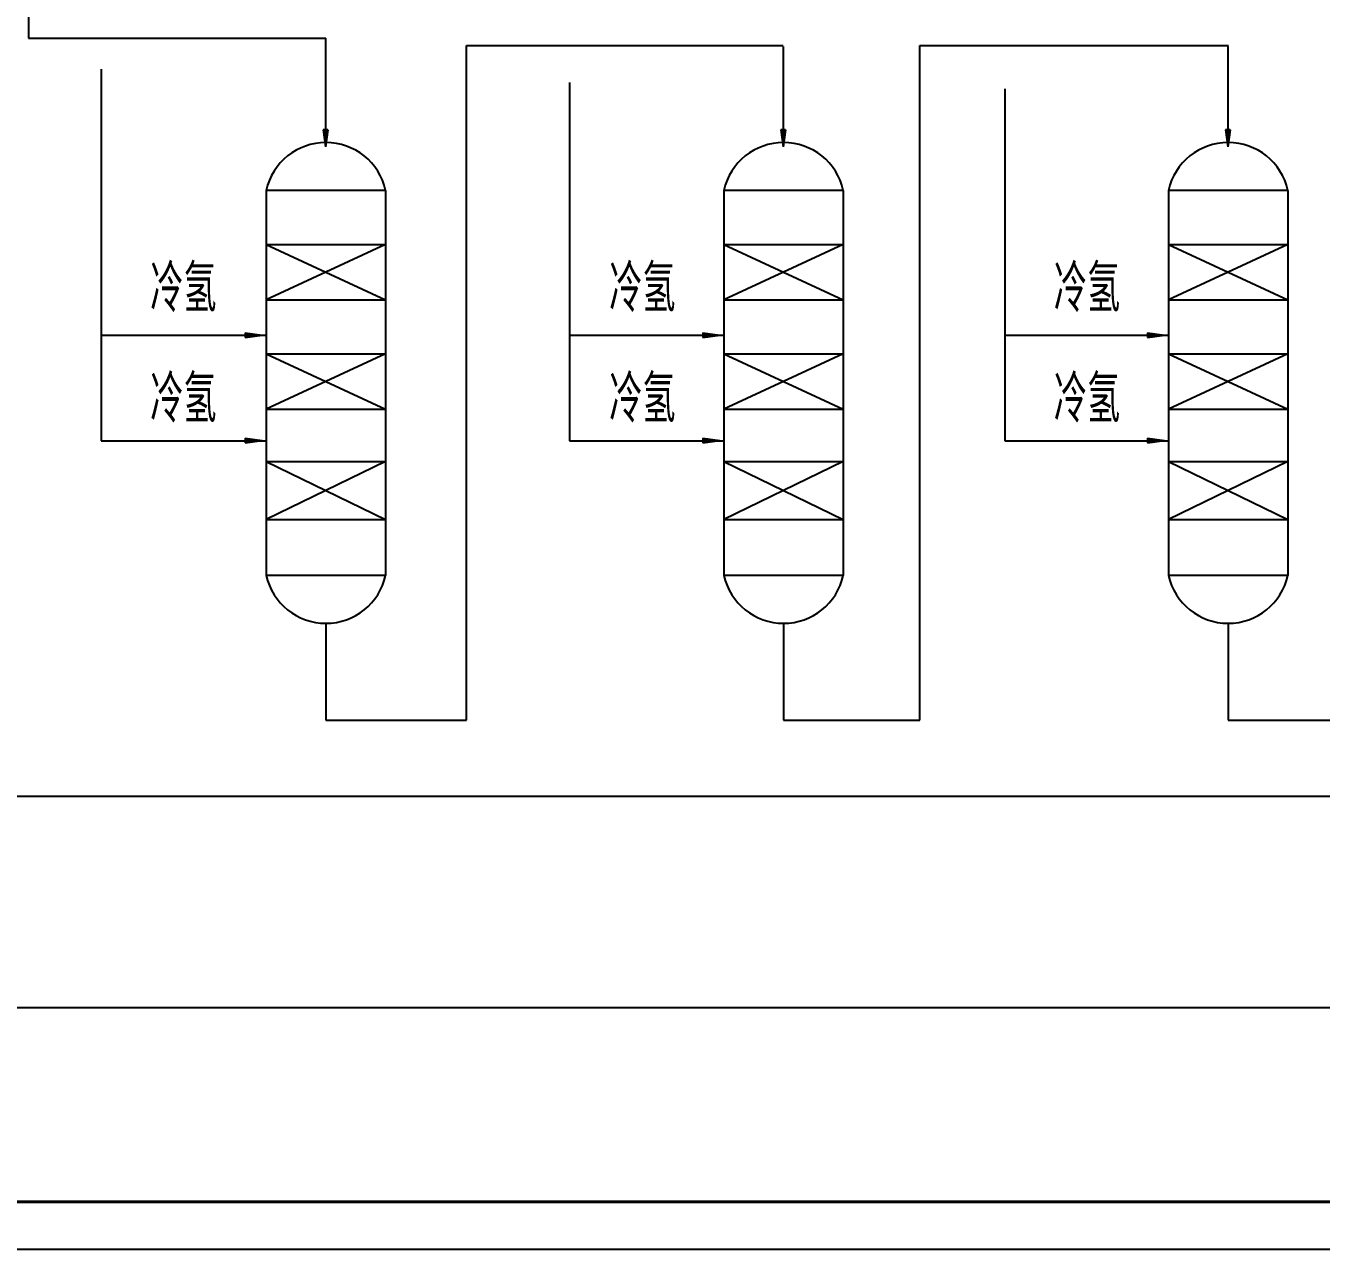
# Model space of a CAD drawing. Extents: x 0 to 420, y 0 to 297.
# Drawn here: x 146.5 to 283.2, y -0.1 to 128.9 of the extents above; entities that cross this region are included whole.
import ezdxf

# ---------------------------------------------------------------- set-up
doc = ezdxf.new("R2010")
doc.units = 0
doc.header["$LTSCALE"] = 300
doc.header["$MEASUREMENT"] = 0
doc.layers.get('0').update_dxf_attribs({"linetype": 'CONTINUOUS'})
doc.styles.get("Standard").update_dxf_attribs({"font": 'txt', "width": 0.62, "bigfont": 'hztxt'})

msp = doc.modelspace()

# ---------------------------------------------------------------- linework, layer by layer
for p, q in [((146.83, 140.4), (146.83, 127.62)), ((146.83, 127.62), (178.2, 127.62)), ((178.2, 116.6), (178.2, 127.62)), ((193.04, 55.66), (193.04, 126.83)), ((193.04, 126.83), (226.46, 126.83)), ((226.49, 116.6), (226.49, 126.74)), ((240.88, 55.66), (240.88, 126.83)), ((240.88, 126.83), (273.43, 126.83)), ((273.4, 116.6), (273.4, 126.74)), ((154.5, 124.33), (154.5, 85.14)), ((203.9, 122.95), (203.9, 85.14)), ((249.84, 122.26), (249.84, 85.14)), ((178.41, 117.94), (177.91, 117.94)), ((177.91, 117.94), (178.16, 116.14)), ((178.4, 117.89), (177.92, 117.89)), ((178.41, 117.85), (177.93, 117.85)), ((178.39, 117.81), (177.93, 117.81)), ((178.38, 117.76), (177.94, 117.76)), ((178.38, 117.72), (177.94, 117.72)), ((178.37, 117.68), (177.95, 117.68)), ((178.36, 117.64), (177.95, 117.64)), ((178.36, 117.62), (177.96, 117.62)), ((178.36, 117.58), (177.96, 117.58)), ((178.35, 117.56), (177.96, 117.56)), ((178.35, 117.54), (177.97, 117.54)), ((178.39, 117.85), (178, 117.85)), ((178.39, 117.85), (178.02, 117.85)), ((178.41, 117.94), (178.16, 116.14)), ((178.16, 117.93), (178.16, 116.14)), ((226.7, 117.94), (226.21, 117.94)), ((226.21, 117.94), (226.45, 116.14)), ((226.69, 117.89), (226.21, 117.89)), ((226.7, 117.85), (226.22, 117.85)), ((226.68, 117.81), (226.22, 117.81)), ((226.67, 117.76), (226.23, 117.76)), ((226.67, 117.72), (226.24, 117.72)), ((226.66, 117.68), (226.24, 117.68)), ((226.66, 117.64), (226.25, 117.64)), ((226.65, 117.62), (226.25, 117.62)), ((226.65, 117.58), (226.25, 117.58)), ((226.65, 117.56), (226.26, 117.56)), ((226.64, 117.54), (226.26, 117.54)), ((226.69, 117.85), (226.29, 117.85)), ((226.69, 117.85), (226.31, 117.85)), ((226.7, 117.94), (226.45, 116.14)), ((226.45, 117.93), (226.45, 116.14)), ((273.61, 117.94), (273.11, 117.94)), ((273.11, 117.94), (273.36, 116.14)), ((273.6, 117.89), (273.12, 117.89)), ((273.61, 117.85), (273.12, 117.85)), ((273.59, 117.81), (273.13, 117.81)), ((273.58, 117.76), (273.14, 117.76)), ((273.58, 117.72), (273.14, 117.72)), ((273.57, 117.68), (273.15, 117.68)), ((273.56, 117.64), (273.15, 117.64)), ((273.56, 117.62), (273.16, 117.62)), ((273.56, 117.58), (273.16, 117.58)), ((273.55, 117.56), (273.16, 117.56)), ((273.55, 117.54), (273.17, 117.54)), ((273.59, 117.85), (273.2, 117.85)), ((273.59, 117.85), (273.21, 117.85)), ((273.61, 117.94), (273.36, 116.14)), ((273.36, 117.93), (273.36, 116.14)), ((178.35, 117.52), (177.97, 117.52)), ((178.35, 117.52), (177.97, 117.52)), ((178.35, 117.5), (177.97, 117.5)), ((178.35, 117.5), (177.97, 117.5)), ((178.34, 117.48), (177.98, 117.48)), ((178.34, 117.48), (177.98, 117.48)), ((178.34, 117.47), (177.98, 117.47)), ((178.34, 117.44), (177.98, 117.44)), ((178.33, 117.41), (177.98, 117.41)), ((178.33, 117.4), (177.99, 117.4)), ((178.33, 117.37), (177.99, 117.37)), ((178.33, 117.35), (177.99, 117.35)), ((178.32, 117.33), (178, 117.33)), ((178.32, 117.3), (178, 117.3)), ((178.32, 117.29), (178, 117.29)), ((178.31, 117.26), (178.01, 117.26)), ((178.31, 117.22), (178.01, 117.22)), ((178.3, 117.19), (178.01, 117.19)), ((178.3, 117.18), (178.02, 117.18)), ((178.3, 117.15), (178.02, 117.15)), ((178.29, 117.12), (178.03, 117.12)), ((178.29, 117.08), (178.03, 117.08)), ((178.29, 117.07), (178.03, 117.07)), ((178.29, 117.07), (178.03, 117.07)), ((178.29, 117.07), (178.03, 117.07)), ((178.28, 117.05), (178.03, 117.05)), ((178.28, 117.05), (178.03, 117.05)), ((178.28, 117.03), (178.04, 117.03)), ((178.28, 117.03), (178.04, 117.03)), ((178.28, 116.99), (178.04, 116.99)), ((178.27, 116.97), (178.05, 116.97)), ((178.27, 116.94), (178.05, 116.94)), ((178.26, 116.91), (178.05, 116.91)), ((178.26, 116.9), (178.06, 116.9)), ((178.26, 116.88), (178.06, 116.88)), ((178.26, 116.85), (178.06, 116.85)), ((178.25, 116.83), (178.06, 116.83)), ((178.25, 116.82), (178.07, 116.82)), ((178.25, 116.8), (178.07, 116.8)), ((178.25, 116.78), (178.07, 116.78)), ((178.25, 116.77), (178.07, 116.77)), ((178.24, 116.76), (178.07, 116.76)), ((178.24, 116.75), (178.08, 116.75)), ((178.24, 116.75), (178.08, 116.75)), ((178.24, 116.73), (178.08, 116.73)), ((178.24, 116.73), (178.08, 116.73)), ((178.24, 116.72), (178.08, 116.72)), ((178.24, 116.71), (178.08, 116.71)), ((178.23, 116.69), (178.08, 116.69)), ((178.23, 116.67), (178.09, 116.67)), ((178.23, 116.66), (178.09, 116.66)), ((178.23, 116.66), (178.09, 116.66)), ((178.23, 116.65), (178.09, 116.65)), ((178.23, 116.64), (178.09, 116.64)), ((178.23, 116.63), (178.09, 116.63)), ((178.22, 116.62), (178.09, 116.62)), ((178.22, 116.6), (178.1, 116.6)), ((178.22, 116.6), (178.1, 116.6)), ((178.22, 116.6), (178.1, 116.6)), ((178.22, 116.57), (178.1, 116.57)), ((178.22, 116.57), (178.1, 116.57)), ((178.22, 116.57), (178.1, 116.57)), ((178.21, 116.53), (178.11, 116.53)), ((178.21, 116.52), (178.11, 116.52)), ((178.21, 116.51), (178.11, 116.51)), ((178.21, 116.49), (178.11, 116.49)), ((178.2, 116.45), (178.12, 116.45)), ((178.2, 116.43), (178.12, 116.43)), ((178.2, 116.43), (178.12, 116.43)), ((178.19, 116.37), (178.13, 116.37)), ((226.64, 117.52), (226.26, 117.52)), ((226.64, 117.52), (226.26, 117.52)), ((226.64, 117.5), (226.27, 117.5)), ((226.64, 117.5), (226.27, 117.5)), ((226.64, 117.48), (226.27, 117.48)), ((226.64, 117.48), (226.27, 117.48)), ((226.63, 117.47), (226.27, 117.47)), ((226.63, 117.44), (226.27, 117.44)), ((226.63, 117.41), (226.28, 117.41)), ((226.62, 117.4), (226.28, 117.4)), ((226.62, 117.37), (226.28, 117.37)), ((226.62, 117.35), (226.29, 117.35)), ((226.61, 117.33), (226.29, 117.33)), ((226.61, 117.3), (226.29, 117.3)), ((226.61, 117.29), (226.29, 117.29)), ((226.6, 117.26), (226.3, 117.26)), ((226.6, 117.22), (226.3, 117.22)), ((226.6, 117.19), (226.31, 117.19)), ((226.59, 117.18), (226.31, 117.18)), ((226.59, 117.15), (226.31, 117.15)), ((226.59, 117.12), (226.32, 117.12)), ((226.58, 117.08), (226.32, 117.08)), ((226.58, 117.07), (226.32, 117.07)), ((226.58, 117.07), (226.32, 117.07)), ((226.58, 117.07), (226.32, 117.07)), ((226.58, 117.05), (226.33, 117.05)), ((226.58, 117.05), (226.33, 117.05)), ((226.57, 117.03), (226.33, 117.03)), ((226.57, 117.03), (226.33, 117.03)), ((226.57, 116.99), (226.33, 116.99)), ((226.57, 116.97), (226.34, 116.97)), ((226.56, 116.94), (226.34, 116.94)), ((226.56, 116.91), (226.35, 116.91)), ((226.56, 116.9), (226.35, 116.9)), ((226.55, 116.88), (226.35, 116.88)), ((226.55, 116.85), (226.35, 116.85)), ((226.55, 116.83), (226.36, 116.83)), ((226.54, 116.82), (226.36, 116.82)), ((226.54, 116.8), (226.36, 116.8)), ((226.54, 116.78), (226.36, 116.78)), ((226.54, 116.77), (226.37, 116.77)), ((226.54, 116.76), (226.37, 116.76)), ((226.53, 116.75), (226.37, 116.75)), ((226.53, 116.75), (226.37, 116.75)), ((226.53, 116.73), (226.37, 116.73)), ((226.53, 116.73), (226.37, 116.73)), ((226.53, 116.72), (226.37, 116.72)), ((226.53, 116.71), (226.37, 116.71)), ((226.53, 116.69), (226.38, 116.69)), ((226.53, 116.67), (226.38, 116.67)), ((226.52, 116.66), (226.38, 116.66)), ((226.52, 116.66), (226.38, 116.66)), ((226.52, 116.65), (226.38, 116.65)), ((226.52, 116.64), (226.38, 116.64)), ((226.52, 116.63), (226.38, 116.63)), ((226.52, 116.62), (226.39, 116.62)), ((226.52, 116.6), (226.39, 116.6)), ((226.52, 116.6), (226.39, 116.6)), ((226.51, 116.6), (226.39, 116.6)), ((226.51, 116.57), (226.39, 116.57)), ((226.51, 116.57), (226.39, 116.57)), ((226.51, 116.57), (226.39, 116.57)), ((226.51, 116.53), (226.4, 116.53)), ((226.5, 116.52), (226.4, 116.52)), ((226.5, 116.51), (226.4, 116.51)), ((226.5, 116.49), (226.4, 116.49)), ((226.49, 116.45), (226.41, 116.45)), ((226.49, 116.43), (226.41, 116.43)), ((226.49, 116.43), (226.41, 116.43)), ((226.48, 116.37), (226.42, 116.37)), ((273.55, 117.52), (273.17, 117.52)), ((273.55, 117.52), (273.17, 117.52)), ((273.55, 117.5), (273.17, 117.5)), ((273.55, 117.5), (273.17, 117.5)), ((273.54, 117.48), (273.17, 117.48)), ((273.54, 117.48), (273.17, 117.48)), ((273.54, 117.47), (273.18, 117.47)), ((273.54, 117.44), (273.18, 117.44)), ((273.53, 117.41), (273.18, 117.41)), ((273.53, 117.4), (273.19, 117.4)), ((273.53, 117.37), (273.19, 117.37)), ((273.53, 117.35), (273.19, 117.35)), ((273.52, 117.33), (273.2, 117.33)), ((273.52, 117.3), (273.2, 117.3)), ((273.52, 117.29), (273.2, 117.29)), ((273.51, 117.26), (273.21, 117.26)), ((273.51, 117.22), (273.21, 117.22)), ((273.5, 117.19), (273.21, 117.19)), ((273.5, 117.18), (273.22, 117.18)), ((273.5, 117.15), (273.22, 117.15)), ((273.49, 117.12), (273.23, 117.12)), ((273.49, 117.08), (273.23, 117.08)), ((273.49, 117.07), (273.23, 117.07)), ((273.49, 117.07), (273.23, 117.07)), ((273.49, 117.07), (273.23, 117.07)), ((273.48, 117.05), (273.23, 117.05)), ((273.48, 117.05), (273.23, 117.05)), ((273.48, 117.03), (273.24, 117.03)), ((273.48, 117.03), (273.24, 117.03)), ((273.48, 116.99), (273.24, 116.99)), ((273.47, 116.97), (273.25, 116.97)), ((273.47, 116.94), (273.25, 116.94)), ((273.46, 116.91), (273.25, 116.91)), ((273.46, 116.9), (273.25, 116.9)), ((273.46, 116.88), (273.26, 116.88)), ((273.46, 116.85), (273.26, 116.85)), ((273.45, 116.83), (273.26, 116.83)), ((273.45, 116.82), (273.27, 116.82)), ((273.45, 116.8), (273.27, 116.8)), ((273.45, 116.78), (273.27, 116.78)), ((273.45, 116.77), (273.27, 116.77)), ((273.44, 116.76), (273.27, 116.76)), ((273.44, 116.75), (273.28, 116.75)), ((273.44, 116.75), (273.28, 116.75)), ((273.44, 116.73), (273.28, 116.73)), ((273.44, 116.73), (273.28, 116.73)), ((273.44, 116.72), (273.28, 116.72)), ((273.44, 116.71), (273.28, 116.71)), ((273.43, 116.69), (273.28, 116.69)), ((273.43, 116.67), (273.29, 116.67)), ((273.43, 116.66), (273.29, 116.66)), ((273.43, 116.66), (273.29, 116.66)), ((273.43, 116.65), (273.29, 116.65)), ((273.43, 116.64), (273.29, 116.64)), ((273.43, 116.63), (273.29, 116.63)), ((273.42, 116.62), (273.29, 116.62)), ((273.42, 116.6), (273.3, 116.6)), ((273.42, 116.6), (273.3, 116.6)), ((273.42, 116.6), (273.3, 116.6)), ((273.42, 116.57), (273.3, 116.57)), ((273.42, 116.57), (273.3, 116.57)), ((273.42, 116.57), (273.3, 116.57)), ((273.41, 116.53), (273.3, 116.53)), ((273.41, 116.52), (273.31, 116.52)), ((273.41, 116.51), (273.31, 116.51)), ((273.41, 116.49), (273.31, 116.49)), ((273.4, 116.45), (273.32, 116.45)), ((273.4, 116.43), (273.32, 116.43)), ((273.4, 116.43), (273.32, 116.43)), ((273.39, 116.37), (273.33, 116.37)), ((171.9, 111.55), (171.9, 70.93)), ((184.5, 111.55), (171.9, 111.55)), ((184.5, 111.55), (184.5, 70.93)), ((220.19, 111.55), (220.19, 70.93)), ((232.79, 111.55), (220.19, 111.55)), ((232.79, 111.55), (232.79, 70.93)), ((267.1, 111.55), (267.1, 70.93)), ((279.7, 111.55), (267.1, 111.55)), ((279.7, 111.55), (279.7, 70.93)), ((171.9, 105.85), (184.5, 105.85)), ((171.9, 105.85), (184.5, 100.01)), ((184.5, 105.85), (171.9, 100.01)), ((220.19, 105.85), (232.79, 105.85)), ((220.19, 105.85), (232.79, 100.01)), ((232.79, 105.85), (220.19, 100.01)), ((267.1, 105.85), (279.7, 105.85)), ((267.1, 105.85), (279.7, 100.01)), ((279.7, 105.85), (267.1, 100.01)), ((171.9, 100.01), (184.5, 100.01)), ((220.19, 100.01), (232.79, 100.01)), ((267.1, 100.01), (279.7, 100.01)), ((154.5, 96.28), (171.9, 96.28)), ((169.68, 96.53), (169.68, 96.04)), ((169.68, 96.53), (171.47, 96.29)), ((169.68, 96.29), (171.47, 96.29)), ((169.68, 96.04), (171.47, 96.29)), ((169.72, 96.53), (169.72, 96.05)), ((169.77, 96.53), (169.77, 96.05)), ((169.77, 96.52), (169.77, 96.14)), ((169.77, 96.52), (169.77, 96.12)), ((169.81, 96.52), (169.81, 96.06)), ((169.85, 96.51), (169.85, 96.06)), ((169.9, 96.5), (169.9, 96.07)), ((169.93, 96.5), (169.93, 96.08)), ((169.97, 96.49), (169.97, 96.08)), ((170, 96.49), (170, 96.08)), ((170.04, 96.48), (170.04, 96.09)), ((170.05, 96.48), (170.05, 96.09)), ((170.08, 96.48), (170.08, 96.1)), ((170.09, 96.48), (170.09, 96.1)), ((170.09, 96.48), (170.09, 96.1)), ((170.11, 96.47), (170.11, 96.1)), ((170.11, 96.47), (170.11, 96.1)), ((170.13, 96.47), (170.13, 96.1)), ((170.13, 96.47), (170.13, 96.1)), ((170.14, 96.47), (170.14, 96.1)), ((170.17, 96.47), (170.17, 96.11)), ((170.2, 96.46), (170.2, 96.11)), ((170.22, 96.46), (170.22, 96.11)), ((170.24, 96.46), (170.24, 96.12)), ((170.26, 96.45), (170.26, 96.12)), ((170.29, 96.45), (170.29, 96.12)), ((170.32, 96.45), (170.32, 96.13)), ((170.33, 96.44), (170.33, 96.13)), ((170.36, 96.44), (170.36, 96.13)), ((170.4, 96.43), (170.4, 96.14)), ((170.42, 96.43), (170.42, 96.14)), ((170.43, 96.43), (170.43, 96.14)), ((170.46, 96.43), (170.46, 96.15)), ((170.5, 96.42), (170.5, 96.15)), ((170.53, 96.42), (170.53, 96.16)), ((170.54, 96.41), (170.54, 96.16)), ((170.55, 96.41), (170.55, 96.16)), ((170.55, 96.41), (170.55, 96.16)), ((170.56, 96.41), (170.56, 96.16)), ((170.56, 96.41), (170.56, 96.16)), ((170.58, 96.41), (170.58, 96.16)), ((170.59, 96.41), (170.59, 96.17)), ((170.62, 96.4), (170.62, 96.17)), ((170.65, 96.4), (170.65, 96.17)), ((170.67, 96.4), (170.67, 96.18)), ((170.71, 96.39), (170.71, 96.18)), ((170.72, 96.39), (170.72, 96.18)), ((170.74, 96.39), (170.74, 96.19)), ((170.76, 96.38), (170.76, 96.19)), ((170.79, 96.38), (170.79, 96.19)), ((170.8, 96.38), (170.8, 96.19)), ((170.82, 96.38), (170.82, 96.2)), ((170.83, 96.38), (170.83, 96.2)), ((170.84, 96.37), (170.84, 96.2)), ((170.86, 96.37), (170.86, 96.2)), ((170.87, 96.37), (170.87, 96.2)), ((170.87, 96.37), (170.87, 96.2)), ((170.88, 96.37), (170.88, 96.21)), ((170.88, 96.37), (170.88, 96.21)), ((170.9, 96.37), (170.9, 96.21)), ((170.91, 96.36), (170.91, 96.21)), ((170.93, 96.36), (170.93, 96.21)), ((170.94, 96.36), (170.94, 96.21)), ((170.96, 96.36), (170.96, 96.22)), ((170.96, 96.36), (170.96, 96.22)), ((170.97, 96.36), (170.97, 96.22)), ((170.97, 96.36), (170.97, 96.22)), ((170.98, 96.35), (170.98, 96.22)), ((171, 96.35), (171, 96.22)), ((171.01, 96.35), (171.01, 96.22)), ((171.01, 96.35), (171.01, 96.22)), ((171.02, 96.35), (171.02, 96.22)), ((171.04, 96.35), (171.04, 96.23)), ((171.04, 96.35), (171.04, 96.23)), ((171.05, 96.35), (171.05, 96.23)), ((171.08, 96.34), (171.08, 96.23)), ((171.09, 96.34), (171.09, 96.23)), ((171.11, 96.34), (171.11, 96.24)), ((171.13, 96.33), (171.13, 96.24)), ((171.16, 96.33), (171.16, 96.24)), ((171.18, 96.33), (171.18, 96.25)), ((171.19, 96.33), (171.19, 96.25)), ((171.24, 96.32), (171.24, 96.25)), ((203.9, 96.28), (220.19, 96.28)), ((217.97, 96.53), (217.97, 96.04)), ((217.97, 96.53), (219.77, 96.29)), ((217.97, 96.29), (219.77, 96.29)), ((217.97, 96.04), (219.77, 96.29)), ((218.02, 96.53), (218.02, 96.05)), ((218.06, 96.53), (218.06, 96.05)), ((218.06, 96.52), (218.06, 96.14)), ((218.06, 96.52), (218.06, 96.12)), ((218.1, 96.52), (218.1, 96.06)), ((218.14, 96.51), (218.14, 96.06)), ((218.19, 96.5), (218.19, 96.07)), ((218.23, 96.5), (218.23, 96.08)), ((218.27, 96.49), (218.27, 96.08)), ((218.29, 96.49), (218.29, 96.08)), ((218.33, 96.48), (218.33, 96.09)), ((218.34, 96.48), (218.34, 96.09)), ((218.37, 96.48), (218.37, 96.1)), ((218.39, 96.48), (218.39, 96.1)), ((218.39, 96.48), (218.39, 96.1)), ((218.41, 96.47), (218.41, 96.1)), ((218.41, 96.47), (218.41, 96.1)), ((218.43, 96.47), (218.43, 96.1)), ((218.43, 96.47), (218.43, 96.1)), ((218.43, 96.47), (218.43, 96.1)), ((218.46, 96.47), (218.46, 96.11)), ((218.5, 96.46), (218.5, 96.11)), ((218.51, 96.46), (218.51, 96.11)), ((218.53, 96.46), (218.53, 96.12)), ((218.55, 96.45), (218.55, 96.12)), ((218.58, 96.45), (218.58, 96.12)), ((218.61, 96.45), (218.61, 96.13)), ((218.62, 96.44), (218.62, 96.13)), ((218.65, 96.44), (218.65, 96.13)), ((218.69, 96.43), (218.69, 96.14)), ((218.71, 96.43), (218.71, 96.14)), ((218.73, 96.43), (218.73, 96.14)), ((218.75, 96.43), (218.75, 96.15)), ((218.79, 96.42), (218.79, 96.15)), ((218.82, 96.42), (218.82, 96.16)), ((218.84, 96.41), (218.84, 96.16)), ((218.84, 96.41), (218.84, 96.16)), ((218.84, 96.41), (218.84, 96.16)), ((218.85, 96.41), (218.85, 96.16)), ((218.85, 96.41), (218.85, 96.16)), ((218.87, 96.41), (218.87, 96.16)), ((218.88, 96.41), (218.88, 96.17)), ((218.91, 96.4), (218.91, 96.17)), ((218.94, 96.4), (218.94, 96.17)), ((218.96, 96.4), (218.96, 96.18)), ((219, 96.39), (219, 96.18)), ((219.01, 96.39), (219.01, 96.18)), ((219.03, 96.39), (219.03, 96.19)), ((219.05, 96.38), (219.05, 96.19)), ((219.08, 96.38), (219.08, 96.19)), ((219.09, 96.38), (219.09, 96.19)), ((219.11, 96.38), (219.11, 96.2)), ((219.12, 96.38), (219.12, 96.2)), ((219.14, 96.37), (219.14, 96.2)), ((219.15, 96.37), (219.15, 96.2)), ((219.16, 96.37), (219.16, 96.2)), ((219.16, 96.37), (219.16, 96.2)), ((219.18, 96.37), (219.18, 96.21)), ((219.18, 96.37), (219.18, 96.21)), ((219.19, 96.37), (219.19, 96.21)), ((219.2, 96.36), (219.2, 96.21)), ((219.22, 96.36), (219.22, 96.21)), ((219.23, 96.36), (219.23, 96.21)), ((219.25, 96.36), (219.25, 96.22)), ((219.25, 96.36), (219.25, 96.22)), ((219.26, 96.36), (219.26, 96.22)), ((219.26, 96.36), (219.26, 96.22)), ((219.28, 96.35), (219.28, 96.22)), ((219.29, 96.35), (219.29, 96.22)), ((219.3, 96.35), (219.3, 96.22)), ((219.3, 96.35), (219.3, 96.22)), ((219.31, 96.35), (219.31, 96.22)), ((219.34, 96.35), (219.34, 96.23)), ((219.34, 96.35), (219.34, 96.23)), ((219.34, 96.35), (219.34, 96.23)), ((219.37, 96.34), (219.37, 96.23)), ((219.39, 96.34), (219.39, 96.23)), ((219.4, 96.34), (219.4, 96.24)), ((219.42, 96.33), (219.42, 96.24)), ((219.46, 96.33), (219.46, 96.24)), ((219.48, 96.33), (219.48, 96.25)), ((219.48, 96.33), (219.48, 96.25)), ((219.53, 96.32), (219.53, 96.25)), ((249.84, 96.28), (267.1, 96.28)), ((264.88, 96.53), (264.88, 96.04)), ((264.88, 96.53), (266.67, 96.29)), ((264.88, 96.29), (266.67, 96.29)), ((264.88, 96.04), (266.67, 96.29)), ((264.92, 96.53), (264.92, 96.05)), ((264.97, 96.53), (264.97, 96.05)), ((264.97, 96.52), (264.97, 96.14)), ((264.97, 96.52), (264.97, 96.12)), ((265.01, 96.52), (265.01, 96.06)), ((265.05, 96.51), (265.05, 96.06)), ((265.1, 96.5), (265.1, 96.07)), ((265.13, 96.5), (265.13, 96.08)), ((265.17, 96.49), (265.17, 96.08)), ((265.2, 96.49), (265.2, 96.08)), ((265.24, 96.48), (265.24, 96.09)), ((265.25, 96.48), (265.25, 96.09)), ((265.28, 96.48), (265.28, 96.1)), ((265.29, 96.48), (265.29, 96.1)), ((265.29, 96.48), (265.29, 96.1)), ((265.31, 96.47), (265.31, 96.1)), ((265.31, 96.47), (265.31, 96.1)), ((265.33, 96.47), (265.33, 96.1)), ((265.33, 96.47), (265.33, 96.1)), ((265.34, 96.47), (265.34, 96.1)), ((265.37, 96.47), (265.37, 96.11)), ((265.4, 96.46), (265.4, 96.11)), ((265.42, 96.46), (265.42, 96.11)), ((265.44, 96.46), (265.44, 96.12)), ((265.46, 96.45), (265.46, 96.12)), ((265.49, 96.45), (265.49, 96.12)), ((265.52, 96.45), (265.52, 96.13)), ((265.53, 96.44), (265.53, 96.13)), ((265.56, 96.44), (265.56, 96.13)), ((265.6, 96.43), (265.6, 96.14)), ((265.62, 96.43), (265.62, 96.14)), ((265.63, 96.43), (265.63, 96.14)), ((265.66, 96.43), (265.66, 96.15)), ((265.7, 96.42), (265.7, 96.15)), ((265.73, 96.42), (265.73, 96.16)), ((265.74, 96.41), (265.74, 96.16)), ((265.75, 96.41), (265.75, 96.16)), ((265.75, 96.41), (265.75, 96.16)), ((265.76, 96.41), (265.76, 96.16)), ((265.76, 96.41), (265.76, 96.16)), ((265.78, 96.41), (265.78, 96.16)), ((265.79, 96.41), (265.79, 96.17)), ((265.82, 96.4), (265.82, 96.17)), ((265.85, 96.4), (265.85, 96.17)), ((265.87, 96.4), (265.87, 96.18)), ((265.91, 96.39), (265.91, 96.18)), ((265.92, 96.39), (265.92, 96.18)), ((265.93, 96.39), (265.93, 96.19)), ((265.96, 96.38), (265.96, 96.19)), ((265.99, 96.38), (265.99, 96.19)), ((266, 96.38), (266, 96.19)), ((266.02, 96.38), (266.02, 96.2)), ((266.03, 96.38), (266.03, 96.2)), ((266.04, 96.37), (266.04, 96.2)), ((266.06, 96.37), (266.06, 96.2)), ((266.07, 96.37), (266.07, 96.2)), ((266.07, 96.37), (266.07, 96.2)), ((266.08, 96.37), (266.08, 96.21)), ((266.08, 96.37), (266.08, 96.21)), ((266.09, 96.37), (266.09, 96.21)), ((266.11, 96.36), (266.11, 96.21)), ((266.13, 96.36), (266.13, 96.21)), ((266.14, 96.36), (266.14, 96.21)), ((266.16, 96.36), (266.16, 96.22)), ((266.16, 96.36), (266.16, 96.22)), ((266.17, 96.36), (266.17, 96.22)), ((266.17, 96.36), (266.17, 96.22)), ((266.18, 96.35), (266.18, 96.22)), ((266.2, 96.35), (266.2, 96.22)), ((266.21, 96.35), (266.21, 96.22)), ((266.21, 96.35), (266.21, 96.22)), ((266.22, 96.35), (266.22, 96.22)), ((266.24, 96.35), (266.24, 96.23)), ((266.24, 96.35), (266.24, 96.23)), ((266.25, 96.35), (266.25, 96.23)), ((266.28, 96.34), (266.28, 96.23)), ((266.29, 96.34), (266.29, 96.23)), ((266.31, 96.34), (266.31, 96.24)), ((266.33, 96.33), (266.33, 96.24)), ((266.36, 96.33), (266.36, 96.24)), ((266.38, 96.33), (266.38, 96.25)), ((266.39, 96.33), (266.39, 96.25)), ((266.44, 96.32), (266.44, 96.25)), ((184.5, 94.3), (171.9, 88.46)), ((171.9, 94.3), (184.5, 88.46)), ((171.9, 94.3), (184.5, 94.3)), ((232.79, 94.3), (220.19, 88.46)), ((220.19, 94.3), (232.79, 88.46)), ((220.19, 94.3), (232.79, 94.3)), ((279.7, 94.3), (267.1, 88.46)), ((267.1, 94.3), (279.7, 88.46)), ((267.1, 94.3), (279.7, 94.3)), ((171.9, 88.46), (184.5, 88.46)), ((220.19, 88.46), (232.79, 88.46)), ((267.1, 88.46), (279.7, 88.46)), ((154.5, 85.14), (171.9, 85.14)), ((169.68, 85.4), (169.68, 84.91)), ((169.68, 85.4), (171.47, 85.15)), ((169.68, 85.15), (171.47, 85.15)), ((169.68, 84.91), (171.47, 85.15)), ((169.72, 85.39), (169.72, 84.91)), ((169.77, 85.4), (169.77, 84.92)), ((169.77, 85.39), (169.77, 85.01)), ((169.77, 85.39), (169.77, 84.99)), ((169.81, 85.38), (169.81, 84.92)), ((169.85, 85.37), (169.85, 84.93)), ((169.9, 85.37), (169.9, 84.94)), ((169.93, 85.36), (169.93, 84.94)), ((169.97, 85.36), (169.97, 84.95)), ((170, 85.35), (170, 84.95)), ((170.04, 85.35), (170.04, 84.95)), ((170.05, 85.35), (170.05, 84.96)), ((170.08, 85.34), (170.08, 84.96)), ((170.09, 85.34), (170.09, 84.96)), ((170.09, 85.34), (170.09, 84.96)), ((170.11, 85.34), (170.11, 84.97)), ((170.11, 85.34), (170.11, 84.97)), ((170.13, 85.34), (170.13, 84.97)), ((170.13, 85.34), (170.13, 84.97)), ((170.14, 85.33), (170.14, 84.97)), ((170.17, 85.33), (170.17, 84.97)), ((170.2, 85.33), (170.2, 84.98)), ((170.22, 85.32), (170.22, 84.98)), ((170.24, 85.32), (170.24, 84.98)), ((170.26, 85.32), (170.26, 84.99)), ((170.29, 85.31), (170.29, 84.99)), ((170.32, 85.31), (170.32, 84.99)), ((170.33, 85.31), (170.33, 84.99)), ((170.36, 85.3), (170.36, 85)), ((170.4, 85.3), (170.4, 85)), ((170.42, 85.3), (170.42, 85.01)), ((170.43, 85.29), (170.43, 85.01)), ((170.46, 85.29), (170.46, 85.01)), ((170.5, 85.29), (170.5, 85.02)), ((170.53, 85.28), (170.53, 85.02)), ((170.54, 85.28), (170.54, 85.02)), ((170.55, 85.28), (170.55, 85.02)), ((170.55, 85.28), (170.55, 85.02)), ((170.56, 85.28), (170.56, 85.03)), ((170.56, 85.28), (170.56, 85.03)), ((170.58, 85.27), (170.58, 85.03)), ((170.59, 85.27), (170.59, 85.03)), ((170.62, 85.27), (170.62, 85.03)), ((170.65, 85.27), (170.65, 85.04)), ((170.67, 85.26), (170.67, 85.04)), ((170.71, 85.26), (170.71, 85.05)), ((170.72, 85.26), (170.72, 85.05)), ((170.74, 85.25), (170.74, 85.05)), ((170.76, 85.25), (170.76, 85.05)), ((170.79, 85.25), (170.79, 85.06)), ((170.8, 85.24), (170.8, 85.06)), ((170.82, 85.24), (170.82, 85.06)), ((170.83, 85.24), (170.83, 85.06)), ((170.84, 85.24), (170.84, 85.07)), ((170.86, 85.24), (170.86, 85.07)), ((170.87, 85.23), (170.87, 85.07)), ((170.87, 85.23), (170.87, 85.07)), ((170.88, 85.23), (170.88, 85.07)), ((170.88, 85.23), (170.88, 85.07)), ((170.9, 85.23), (170.9, 85.07)), ((170.91, 85.23), (170.91, 85.07)), ((170.93, 85.23), (170.93, 85.08)), ((170.94, 85.23), (170.94, 85.08)), ((170.96, 85.22), (170.96, 85.08)), ((170.96, 85.22), (170.96, 85.08)), ((170.97, 85.22), (170.97, 85.08)), ((170.97, 85.22), (170.97, 85.08)), ((170.98, 85.22), (170.98, 85.08)), ((171, 85.22), (171, 85.09)), ((171.01, 85.22), (171.01, 85.09)), ((171.01, 85.22), (171.01, 85.09)), ((171.02, 85.21), (171.02, 85.09)), ((171.04, 85.21), (171.04, 85.09)), ((171.04, 85.21), (171.04, 85.09)), ((171.05, 85.21), (171.05, 85.09)), ((171.08, 85.21), (171.08, 85.1)), ((171.09, 85.2), (171.09, 85.1)), ((171.11, 85.2), (171.11, 85.1)), ((171.13, 85.2), (171.13, 85.1)), ((171.16, 85.19), (171.16, 85.11)), ((171.18, 85.19), (171.18, 85.11)), ((171.19, 85.19), (171.19, 85.11)), ((171.24, 85.18), (171.24, 85.12)), ((203.9, 85.14), (220.19, 85.14)), ((217.97, 85.4), (217.97, 84.91)), ((217.97, 85.4), (219.77, 85.15)), ((217.97, 85.15), (219.77, 85.15)), ((217.97, 84.91), (219.77, 85.15)), ((218.02, 85.39), (218.02, 84.91)), ((218.06, 85.4), (218.06, 84.92)), ((218.06, 85.39), (218.06, 85.01)), ((218.06, 85.39), (218.06, 84.99)), ((218.1, 85.38), (218.1, 84.92)), ((218.14, 85.37), (218.14, 84.93)), ((218.19, 85.37), (218.19, 84.94)), ((218.23, 85.36), (218.23, 84.94)), ((218.27, 85.36), (218.27, 84.95)), ((218.29, 85.35), (218.29, 84.95)), ((218.33, 85.35), (218.33, 84.95)), ((218.34, 85.35), (218.34, 84.96)), ((218.37, 85.34), (218.37, 84.96)), ((218.39, 85.34), (218.39, 84.96)), ((218.39, 85.34), (218.39, 84.96)), ((218.41, 85.34), (218.41, 84.97)), ((218.41, 85.34), (218.41, 84.97)), ((218.43, 85.34), (218.43, 84.97)), ((218.43, 85.34), (218.43, 84.97)), ((218.43, 85.33), (218.43, 84.97)), ((218.46, 85.33), (218.46, 84.97)), ((218.5, 85.33), (218.5, 84.98)), ((218.51, 85.32), (218.51, 84.98)), ((218.53, 85.32), (218.53, 84.98)), ((218.55, 85.32), (218.55, 84.99)), ((218.58, 85.31), (218.58, 84.99)), ((218.61, 85.31), (218.61, 84.99)), ((218.62, 85.31), (218.62, 84.99)), ((218.65, 85.3), (218.65, 85)), ((218.69, 85.3), (218.69, 85)), ((218.71, 85.3), (218.71, 85.01)), ((218.73, 85.29), (218.73, 85.01)), ((218.75, 85.29), (218.75, 85.01)), ((218.79, 85.29), (218.79, 85.02)), ((218.82, 85.28), (218.82, 85.02)), ((218.84, 85.28), (218.84, 85.02)), ((218.84, 85.28), (218.84, 85.02)), ((218.84, 85.28), (218.84, 85.02)), ((218.85, 85.28), (218.85, 85.03)), ((218.85, 85.28), (218.85, 85.03)), ((218.87, 85.27), (218.87, 85.03)), ((218.88, 85.27), (218.88, 85.03)), ((218.91, 85.27), (218.91, 85.03)), ((218.94, 85.27), (218.94, 85.04)), ((218.96, 85.26), (218.96, 85.04)), ((219, 85.26), (219, 85.05)), ((219.01, 85.26), (219.01, 85.05)), ((219.03, 85.25), (219.03, 85.05)), ((219.05, 85.25), (219.05, 85.05)), ((219.08, 85.25), (219.08, 85.06)), ((219.09, 85.24), (219.09, 85.06)), ((219.11, 85.24), (219.11, 85.06)), ((219.12, 85.24), (219.12, 85.06)), ((219.14, 85.24), (219.14, 85.07)), ((219.15, 85.24), (219.15, 85.07)), ((219.16, 85.23), (219.16, 85.07)), ((219.16, 85.23), (219.16, 85.07)), ((219.18, 85.23), (219.18, 85.07)), ((219.18, 85.23), (219.18, 85.07)), ((219.19, 85.23), (219.19, 85.07)), ((219.2, 85.23), (219.2, 85.07)), ((219.22, 85.23), (219.22, 85.08)), ((219.23, 85.23), (219.23, 85.08)), ((219.25, 85.22), (219.25, 85.08)), ((219.25, 85.22), (219.25, 85.08)), ((219.26, 85.22), (219.26, 85.08)), ((219.26, 85.22), (219.26, 85.08)), ((219.28, 85.22), (219.28, 85.08)), ((219.29, 85.22), (219.29, 85.09)), ((219.3, 85.22), (219.3, 85.09)), ((219.3, 85.22), (219.3, 85.09)), ((219.31, 85.21), (219.31, 85.09)), ((219.34, 85.21), (219.34, 85.09)), ((219.34, 85.21), (219.34, 85.09)), ((219.34, 85.21), (219.34, 85.09)), ((219.37, 85.21), (219.37, 85.1)), ((219.39, 85.2), (219.39, 85.1)), ((219.4, 85.2), (219.4, 85.1)), ((219.42, 85.2), (219.42, 85.1)), ((219.46, 85.19), (219.46, 85.11)), ((219.48, 85.19), (219.48, 85.11)), ((219.48, 85.19), (219.48, 85.11)), ((219.53, 85.18), (219.53, 85.12)), ((249.84, 85.14), (267.1, 85.14)), ((264.88, 85.4), (264.88, 84.91)), ((264.88, 85.4), (266.67, 85.15)), ((264.88, 85.15), (266.67, 85.15)), ((264.88, 84.91), (266.67, 85.15)), ((264.92, 85.39), (264.92, 84.91)), ((264.97, 85.4), (264.97, 84.92)), ((264.97, 85.39), (264.97, 85.01)), ((264.97, 85.39), (264.97, 84.99)), ((265.01, 85.38), (265.01, 84.92)), ((265.05, 85.37), (265.05, 84.93)), ((265.1, 85.37), (265.1, 84.94)), ((265.13, 85.36), (265.13, 84.94)), ((265.17, 85.36), (265.17, 84.95)), ((265.2, 85.35), (265.2, 84.95)), ((265.24, 85.35), (265.24, 84.95)), ((265.25, 85.35), (265.25, 84.96)), ((265.28, 85.34), (265.28, 84.96)), ((265.29, 85.34), (265.29, 84.96)), ((265.29, 85.34), (265.29, 84.96)), ((265.31, 85.34), (265.31, 84.97)), ((265.31, 85.34), (265.31, 84.97)), ((265.33, 85.34), (265.33, 84.97)), ((265.33, 85.34), (265.33, 84.97)), ((265.34, 85.33), (265.34, 84.97)), ((265.37, 85.33), (265.37, 84.97)), ((265.4, 85.33), (265.4, 84.98)), ((265.42, 85.32), (265.42, 84.98)), ((265.44, 85.32), (265.44, 84.98)), ((265.46, 85.32), (265.46, 84.99)), ((265.49, 85.31), (265.49, 84.99)), ((265.52, 85.31), (265.52, 84.99)), ((265.53, 85.31), (265.53, 84.99)), ((265.56, 85.3), (265.56, 85)), ((265.6, 85.3), (265.6, 85)), ((265.62, 85.3), (265.62, 85.01)), ((265.63, 85.29), (265.63, 85.01)), ((265.66, 85.29), (265.66, 85.01)), ((265.7, 85.29), (265.7, 85.02)), ((265.73, 85.28), (265.73, 85.02)), ((265.74, 85.28), (265.74, 85.02)), ((265.75, 85.28), (265.75, 85.02)), ((265.75, 85.28), (265.75, 85.02)), ((265.76, 85.28), (265.76, 85.03)), ((265.76, 85.28), (265.76, 85.03)), ((265.78, 85.27), (265.78, 85.03)), ((265.79, 85.27), (265.79, 85.03)), ((265.82, 85.27), (265.82, 85.03)), ((265.85, 85.27), (265.85, 85.04)), ((265.87, 85.26), (265.87, 85.04)), ((265.91, 85.26), (265.91, 85.05)), ((265.92, 85.26), (265.92, 85.05)), ((265.93, 85.25), (265.93, 85.05)), ((265.96, 85.25), (265.96, 85.05)), ((265.99, 85.25), (265.99, 85.06)), ((266, 85.24), (266, 85.06)), ((266.02, 85.24), (266.02, 85.06)), ((266.03, 85.24), (266.03, 85.06)), ((266.04, 85.24), (266.04, 85.07)), ((266.06, 85.24), (266.06, 85.07)), ((266.07, 85.23), (266.07, 85.07)), ((266.07, 85.23), (266.07, 85.07)), ((266.08, 85.23), (266.08, 85.07)), ((266.08, 85.23), (266.08, 85.07)), ((266.09, 85.23), (266.09, 85.07)), ((266.11, 85.23), (266.11, 85.07)), ((266.13, 85.23), (266.13, 85.08)), ((266.14, 85.23), (266.14, 85.08)), ((266.16, 85.22), (266.16, 85.08)), ((266.16, 85.22), (266.16, 85.08)), ((266.17, 85.22), (266.17, 85.08)), ((266.17, 85.22), (266.17, 85.08)), ((266.18, 85.22), (266.18, 85.08)), ((266.2, 85.22), (266.2, 85.09)), ((266.21, 85.22), (266.21, 85.09)), ((266.21, 85.22), (266.21, 85.09)), ((266.22, 85.21), (266.22, 85.09)), ((266.24, 85.21), (266.24, 85.09)), ((266.24, 85.21), (266.24, 85.09)), ((266.25, 85.21), (266.25, 85.09)), ((266.28, 85.21), (266.28, 85.1)), ((266.29, 85.2), (266.29, 85.1)), ((266.31, 85.2), (266.31, 85.1)), ((266.33, 85.2), (266.33, 85.1)), ((266.36, 85.19), (266.36, 85.11)), ((266.38, 85.19), (266.38, 85.11)), ((266.39, 85.19), (266.39, 85.11)), ((266.44, 85.18), (266.44, 85.12)), ((171.9, 82.96), (184.5, 76.82)), ((184.5, 82.96), (171.9, 76.82)), ((171.9, 82.96), (184.5, 82.96)), ((220.19, 82.96), (232.79, 76.82)), ((232.79, 82.96), (220.19, 76.82)), ((220.19, 82.96), (232.79, 82.96)), ((267.1, 82.96), (279.7, 76.82)), ((279.7, 82.96), (267.1, 76.82)), ((267.1, 82.96), (279.7, 82.96)), ((171.9, 76.82), (184.5, 76.82)), ((220.19, 76.82), (232.79, 76.82)), ((267.1, 76.82), (279.7, 76.82)), ((184.5, 70.93), (171.9, 70.93)), ((232.79, 70.93), (220.19, 70.93)), ((279.7, 70.93), (267.1, 70.93)), ((178.2, 65.88), (178.2, 55.66)), ((226.49, 65.88), (226.49, 55.66)), ((273.4, 65.88), (273.4, 55.66)), ((178.2, 55.66), (193.04, 55.66)), ((226.49, 55.66), (240.88, 55.66)), ((273.4, 55.66), (289.68, 55.66)), ((124.26, 47.63), (309.08, 47.63)), ((62.77, 25.36), (356.97, 25.36)), ((-0.14, -0.15), (419.86, -0.15))]:
    msp.add_line(p, q)
at = {"const_width": 0.3}
msp.add_lwpolyline([(24.86, 4.85), (414.86, 4.85)], dxfattribs=at)
for centre, start, end in [((178.2, 110.14), 12.6266, 167.3734), ((226.49, 110.14), 12.6266, 167.3734), ((273.4, 110.14), 12.6266, 167.3734), ((178.2, 72.34), 192.6266, 347.3734), ((226.49, 72.34), 192.6266, 347.3734), ((273.4, 72.34), 192.6266, 347.3734)]:
    msp.add_arc(centre, 6.46, start, end)

# ---------------------------------------------------------------- texts
at = {"width": 0.7}
for p in [(159.66, 98.71), (208.09, 98.71), (255, 98.71), (159.66, 87.05), (208.09, 87.05), (255, 87.05)]:
    msp.add_text('冷氢', height=5, dxfattribs=at).set_placement(p)

doc.saveas('drawing.dxf')
